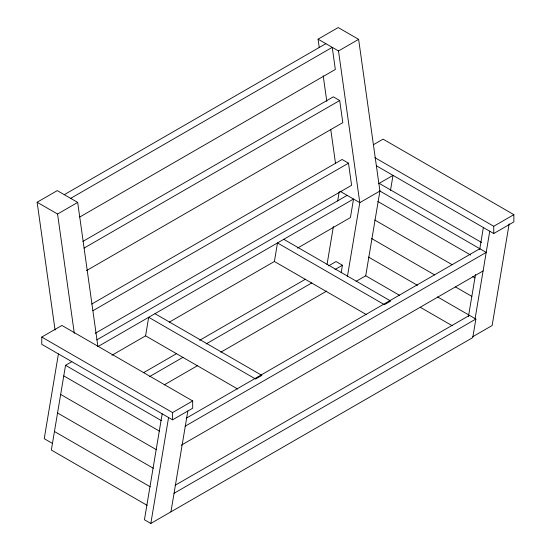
<?xml version="1.0" encoding="UTF-8"?>
<svg xmlns="http://www.w3.org/2000/svg" width="551" height="551" viewBox="0 0 551 551"><rect width="100%" height="100%" fill="white"/><g stroke="black" fill="none" stroke-linecap="round" stroke-linejoin="round"><path stroke-width="0.83" d="M58.42 353.935L44.232 438.672L52.255 443.307M71.83 361.67L65.541 365.306L51.346 450.043L147.138 505.35M162.18 413.835L144.438 519.765L150.822 523.45L472.765 337.584L475.864 319.043L469.48 315.358L175.115 485.307M150.822 523.45L168.565 417.52M170.948 511.831L187.836 410.991M169.329 322.128L274.405 261.463L277.484 242.943L384.405 304.669L390.693 301.039L283.772 239.306M327.019 264.583L333.403 226.454M337.66 201.032L339.223 191.707M341.165 272.828L342.44 265.245L336.055 261.553L328.603 265.858M347.447 276.382L359.796 202.658L338.507 50.961L318.072 39.169L338.197 27.55L358.625 39.348L379.914 191.039L365.726 275.782L356.036 281.375M390.459 190.618L393.015 175.37L378.854 183.545M468.446 316.605L475.499 274.474M479.673 249.562L483.365 227.529M475.127 318.506L489.749 231.22M509.158 223.837L492.133 325.531L472.751 336.716M55.072 330.07L37.131 202.238L57.256 190.618L77.684 202.417L97.899 346.441M64.281 194.675L325.855 43.66M70.666 198.36L332.239 47.345L335.339 69.467L79.73 217.039M338.507 50.961L358.625 39.348M37.131 202.238L57.566 214.036L77.684 202.417M82.919 241.386L333.314 96.824L339.698 100.509L342.805 122.632L86.445 270.637M84.083 248.088L339.698 100.509M91.714 304.056L342.109 159.487L348.494 163.179L351.593 185.301L95.24 333.307M373.392 144.734L383.083 139.141L513.869 214.649L513.869 221.908L493.744 233.528L376.333 165.741M41.773 337.06L61.898 325.441L192.685 400.956L192.685 408.215L172.559 419.828L41.773 344.32L41.773 337.06L172.559 412.568L192.685 400.956M92.878 310.75L348.494 163.179M96.742 339.919L347.137 195.35M97.913 346.613L353.522 199.035L350.422 217.576L297.506 248.122M379.914 191.039L359.796 202.658L340.091 191.28M111.949 355.257L145.485 335.896M143.783 372.559L176.575 353.632M199.676 340.291L305.495 279.199M149.424 376.677L182.96 357.317M206.06 343.976L311.88 282.883M334.987 269.542L342.44 265.245M164.205 384.887L197.74 365.527M220.841 352.192L326.667 291.093M374.845 157.62L493.744 226.268L513.869 214.649M186.197 418.237L479.818 248.715M185.129 426.226L486.202 252.406L379.577 190.846M181.279 445.194L483.096 270.94M174.047 493.297L475.864 319.043M379.178 183.352L481.65 242.516M377.8 201.439L470.616 255.023M374.694 219.973L451.916 264.556M472.71 276.561L474.934 277.849M371.594 238.514L434.705 274.949M455.498 286.954L471.835 296.383M368.488 257.048L417.493 285.342M437.542 296.92L468.729 314.924M365.382 275.583L399.537 295.308M420.33 307.306L452.261 325.744M274.377 261.477L366.449 314.635M154.969 313.671L261.897 375.403L255.609 379.033L148.687 317.3L145.581 335.834L237.653 388.999M65.541 365.306L161.326 420.606M63.764 375.892L159.556 431.199M60.665 394.433L156.45 449.733M57.559 412.968L153.343 468.274M54.453 431.509L150.237 486.808M318.072 39.169L319.27 47.689M323.217 75.811L326.805 101.377M330.752 129.499L335.538 163.592M57.566 214.036L74.309 333.341M493.744 226.268L493.744 233.528M172.559 412.568L172.559 419.828"/></g></svg>
